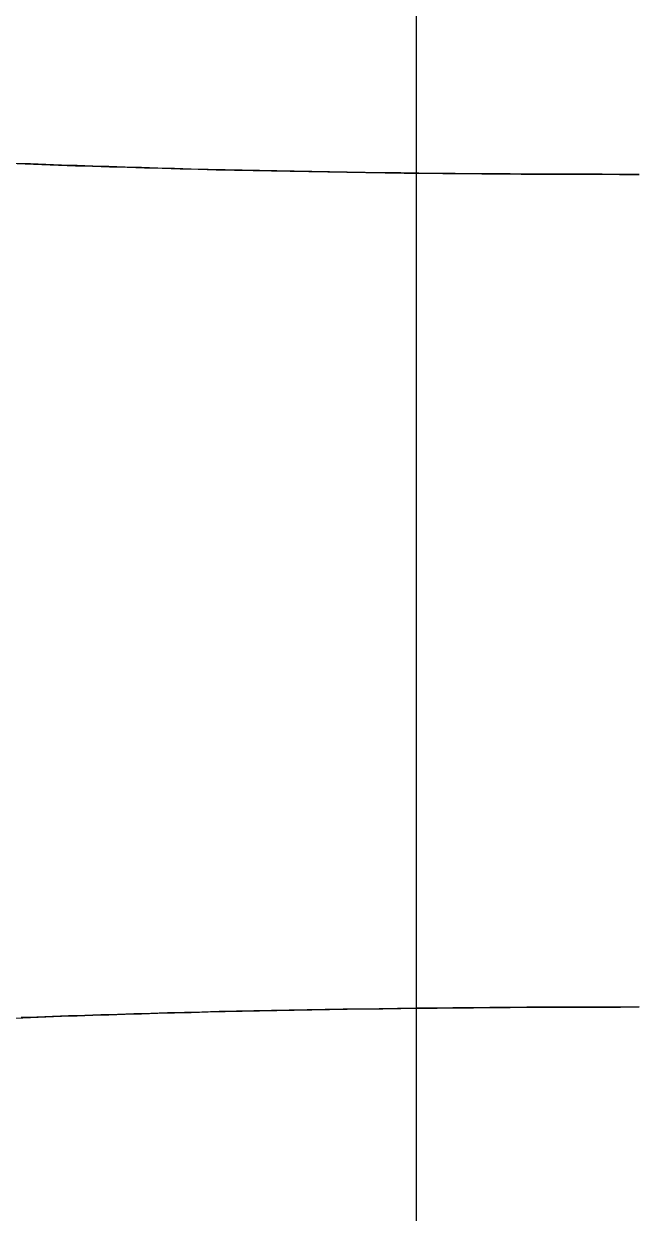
# Model space of a CAD drawing. Header units: millimetres. Extents: x -57981 to -54292, y 3591 to 5422.
# Drawn here: x -56957.79 to -56946.88, y 4715.37 to 4736.66 of the extents above; entities that cross this region are included whole.
import ezdxf

# ---------------------------------------------------------------- set-up
doc = ezdxf.new("R2010")
doc.units = ezdxf.units.MM
for name, pattern in [('( Hidden )', [0.375, 0.25, -0.125]), ('DASHDOT', [1, 0.5, -0.25, 0, -0.25]), ('DASHDOT2', [0.5, 0.25, -0.125, 0, -0.125])]:
    doc.linetypes.add(name, pattern=pattern)
doc.layers.add('Aks-profil aksesuar vs.', color=87, linetype='DASHDOT')
doc.layers.add('DOĞRAMA GÖRÜNÜŞ', color=165, linetype='Continuous', lineweight=0)

# ---------------------------------------------------------------- blocks, each defined once
blk = doc.blocks.new('hbshb kol')
at = {"layer": 'Aks-profil aksesuar vs.', "color": 0, "linetype": 'Continuous'}
blk.add_lwpolyline([(22.5, -122.5), (22.5, -17.128, 0.76124), (-22.5, -17.128), (-22.5, -122.5)], format="xyb", dxfattribs=at)
at = {"layer": 'Aks-profil aksesuar vs.', "color": 251, "linetype": '( Hidden )', "ltscale": 2}
for points in [[(13.2, -59.64), (13.573, -59.655), (13.95, -59.668), (14.331, -59.682), (14.716, -59.695), (15.105, -59.708), (15.498, -59.72), (15.895, -59.732), (16.296, -59.744), (16.7, -59.755), (17.107, -59.766), (17.518, -59.776), (17.932, -59.786), (18.349, -59.795), (18.77, -59.805), (19.193, -59.813), (19.618, -59.821), (20.046, -59.829), (20.477, -59.836), (20.91, -59.843), (21.345, -59.85), (21.782, -59.856), (22.221, -59.862), (22.661, -59.867), (23.103, -59.872), (23.547, -59.876), (23.992, -59.88), (24.437, -59.883), (24.884, -59.886), (25.332, -59.888), (25.78, -59.89), (26.229, -59.891), (26.678, -59.892), (27.128, -59.893), (27.578, -59.893)], [(27.578, -78.893), (27.15, -78.894), (26.723, -78.895), (26.296, -78.896), (25.87, -78.897), (25.444, -78.899), (25.018, -78.9), (24.593, -78.903), (24.17, -78.906), (23.747, -78.909), (23.325, -78.913), (22.904, -78.917), (22.485, -78.922), (22.067, -78.927), (21.651, -78.933), (21.236, -78.939), (20.823, -78.945), (20.412, -78.951), (20.003, -78.958), (19.597, -78.966), (19.192, -78.974), (18.79, -78.982), (18.391, -78.99), (17.994, -78.999), (17.6, -79.009), (17.209, -79.019), (16.821, -79.029), (16.436, -79.039), (16.054, -79.05), (15.676, -79.061), (15.301, -79.073), (14.929, -79.085), (14.561, -79.097), (14.197, -79.11), (13.836, -79.123), (13.479, -79.136)], [(13.347, -79.145), (13.693, -79.131), (14.043, -79.118), (14.398, -79.106), (14.756, -79.093), (15.117, -79.081), (15.482, -79.07), (15.851, -79.058), (16.224, -79.047), (16.599, -79.037), (16.978, -79.026), (17.36, -79.016), (17.745, -79.007), (18.133, -78.998), (18.523, -78.989), (18.917, -78.98), (19.312, -78.972), (19.711, -78.965), (20.111, -78.957), (20.514, -78.95), (20.919, -78.944), (21.325, -78.938), (21.734, -78.932), (22.144, -78.927), (22.556, -78.922), (22.969, -78.917), (23.383, -78.913), (23.799, -78.909), (24.216, -78.906), (24.634, -78.903), (25.053, -78.9), (25.472, -78.898), (25.893, -78.897), (26.313, -78.896), (26.735, -78.895), (27.156, -78.894), (27.578, -78.893)], [(27.578, -59.893), (27.156, -59.893), (26.735, -59.892), (26.313, -59.891), (25.893, -59.89), (25.472, -59.888), (25.053, -59.887), (24.634, -59.884), (24.216, -59.881), (23.799, -59.878), (23.383, -59.874), (22.969, -59.87), (22.556, -59.865), (22.144, -59.86), (21.734, -59.855), (21.325, -59.849), (20.919, -59.843), (20.514, -59.836), (20.111, -59.83), (19.711, -59.822), (19.312, -59.815), (18.917, -59.807), (18.523, -59.798), (18.133, -59.789), (17.745, -59.78), (17.36, -59.771), (16.978, -59.761), (16.599, -59.75), (16.224, -59.74), (15.851, -59.729), (15.482, -59.717), (15.117, -59.705), (14.756, -59.693), (14.398, -59.681), (14.043, -59.668), (13.693, -59.655), (13.347, -59.642)]]:
    blk.add_lwpolyline(points, dxfattribs=at)
at = {"layer": 'Aks-profil aksesuar vs.', "color": 251, "linetype": 'DASHDOT2', "ltscale": 4}
blk.add_arc((-0.57, -68.98), 181.855, 270.26925, 90.39464, dxfattribs=at)

msp = doc.modelspace()

# ---------------------------------------------------------------- block references
at = {"layer": 'DOĞRAMA GÖRÜNÜŞ', "xscale": 0.7844908131771426, "yscale": 0.7844908131771426, "zscale": 0.7844908131771426}
msp.add_blockref('hbshb kol', (-56968.413, 4780.952), dxfattribs=at)

doc.saveas('drawing.dxf')
